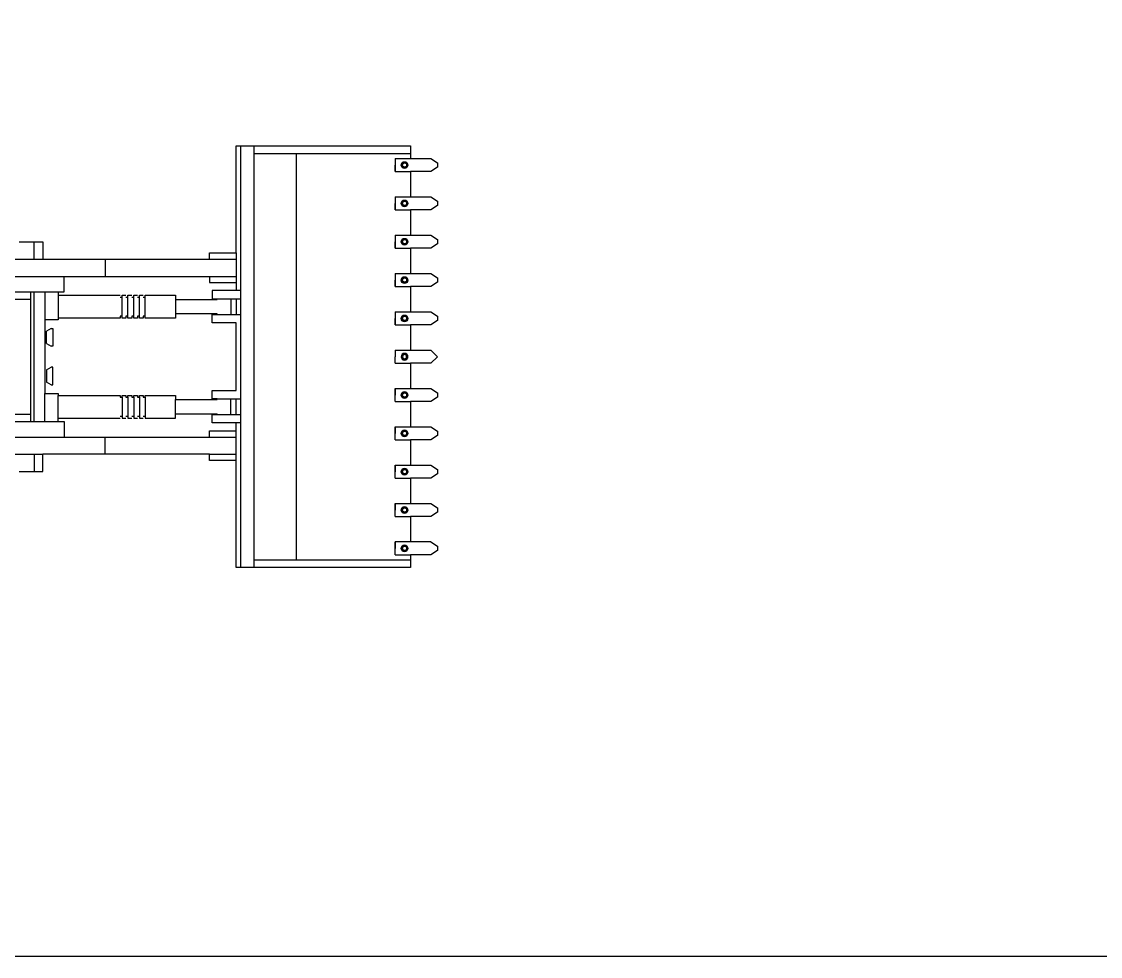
# Model space of a CAD drawing. Header units: centimetres. Extents: x 56177 to 99483, y 493 to 15482.
# Drawn here: x 56740 to 57302, y 513 to 1001 of the extents above; entities that cross this region are included whole.
import ezdxf

# ---------------------------------------------------------------- set-up
doc = ezdxf.new("R2010")
doc.units = ezdxf.units.CM
doc.header["$MEASUREMENT"] = 0
doc.layers.add('cben.net', color=7, linetype='Continuous')

# ---------------------------------------------------------------- blocks, each defined once
blk = doc.blocks.new('A$C40E45264')
at = {"layer": 'cben.net', "color": 0, "linetype": 'ByBlock'}
for p, q in [((6.3463, 2.25), (7.2551, 2.25)), ((6.3463, 1.6912), (6.3463, 2.25)), ((6.369, 2.25), (6.369, 0.05)), ((6.4387, 2.25), (6.4387, 0.05)), ((6.4387, 2.21), (7.2551, 2.21)), ((6.6584, 2.21), (6.6584, 0.09)), ((7.2551, 2.25), (7.2551, 2.1841)), ((7.1751, 2.1841), (7.1751, 2.15)), ((7.1751, 2.1841), (7.1751, 2.1159)), ((7.1751, 2.1841), (7.2551, 2.1841)), ((7.1751, 2.1159), (7.1751, 2.15)), ((7.2551, 2.1841), (7.3605, 2.1841)), ((7.3605, 2.1841), (7.3962, 2.1616)), ((7.3962, 2.1384), (7.3605, 2.1159)), ((7.3962, 2.1616), (7.3962, 2.1384)), ((7.1751, 2.1159), (7.2551, 2.1159)), ((7.2551, 2.1159), (7.2551, 1.9841)), ((7.3605, 2.1159), (7.2551, 2.1159)), ((7.1751, 1.9841), (7.1751, 1.9159)), ((7.1751, 1.9841), (7.1751, 1.95)), ((7.1751, 1.9841), (7.2551, 1.9841)), ((7.2551, 1.9841), (7.3605, 1.9841)), ((7.3605, 1.9841), (7.3962, 1.9616)), ((7.1751, 1.9159), (7.1751, 1.95)), ((7.1751, 1.9159), (7.2551, 1.9159)), ((7.3605, 1.9159), (7.2551, 1.9159)), ((7.2551, 1.9159), (7.2551, 1.7841)), ((7.3962, 1.9384), (7.3605, 1.9159)), ((7.3962, 1.9616), (7.3962, 1.9384)), ((5.2142, 1.7489), (5.3375, 1.7489)), ((5.2927, 1.6592), (5.2927, 1.7489)), ((5.3375, 1.7489), (5.3375, 1.6592)), ((7.1751, 1.7841), (7.1751, 1.7159)), ((7.1751, 1.7841), (7.1751, 1.75)), ((7.1751, 1.7841), (7.2551, 1.7841)), ((7.1751, 1.7159), (7.1751, 1.75)), ((7.2551, 1.7841), (7.3605, 1.7841)), ((7.3605, 1.7841), (7.3962, 1.7616)), ((7.3962, 1.7616), (7.3962, 1.7384)), ((6.2076, 1.6912), (6.3463, 1.6912)), ((6.2076, 1.6592), (6.2076, 1.6912)), ((6.3463, 1.6912), (6.3463, 1.6592)), ((7.1751, 1.7159), (7.2551, 1.7159)), ((7.2551, 1.7159), (7.2551, 1.5841)), ((7.3605, 1.7159), (7.2551, 1.7159)), ((7.3962, 1.7384), (7.3605, 1.7159)), ((4.2388, 1.6592), (5.3375, 1.6592)), ((5.3375, 1.6592), (6.2076, 1.6592)), ((5.6627, 1.6592), (5.6627, 1.5691)), ((6.2076, 1.6592), (6.3463, 1.6592)), ((6.3463, 1.6592), (6.3463, 1.4959)), ((7.1751, 1.5841), (7.1751, 1.55)), ((7.1751, 1.5841), (7.1751, 1.5159)), ((7.1751, 1.5841), (7.2551, 1.5841)), ((7.2551, 1.5841), (7.3605, 1.5841)), ((7.3605, 1.5841), (7.3962, 1.5616)), ((4.2163, 1.5691), (6.3463, 1.5691)), ((5.4497, 1.488), (5.4497, 1.5691)), ((6.2076, 1.5691), (6.2076, 1.5371)), ((6.2076, 1.5371), (6.3463, 1.5371)), ((6.3463, 1.5691), (6.3463, 1.5371)), ((7.1751, 1.5159), (7.1751, 1.55)), ((7.3962, 1.5384), (7.3605, 1.5159)), ((7.3962, 1.5616), (7.3962, 1.5384)), ((7.3962, 1.5384), (7.3962, 1.5384)), ((4.3509, 1.488), (5.4497, 1.488)), ((5.2737, 1.488), (5.2737, 0.812)), ((5.2903, 1.488), (5.2903, 0.812)), ((5.3476, 1.488), (5.3476, 1.3425)), ((5.4181, 1.488), (5.4181, 1.3518)), ((5.4181, 1.4701), (5.7415, 1.4701)), ((5.7511, 1.4701), (5.7712, 1.4701)), ((5.7511, 1.3614), (5.7511, 1.4701)), ((5.7813, 1.3614), (5.7813, 1.4701)), ((5.7813, 1.4701), (5.8015, 1.4701)), ((5.8121, 1.3614), (5.8121, 1.4701)), ((5.8121, 1.4701), (5.8312, 1.4701)), ((5.8418, 1.3614), (5.8418, 1.4701)), ((5.8418, 1.4701), (5.8604, 1.4701)), ((5.8709, 1.4701), (6.0303, 1.4701)), ((5.8709, 1.3614), (5.8709, 1.4701)), ((6.0303, 1.4701), (6.0303, 1.3518)), ((6.369, 1.4959), (6.22, 1.4959)), ((6.22, 1.4959), (6.22, 1.4518)), ((7.1751, 1.5159), (7.2551, 1.5159)), ((7.2551, 1.5159), (7.2551, 1.3841)), ((7.3605, 1.5159), (7.2551, 1.5159)), ((5.1857, 1.45), (5.2737, 1.45)), ((5.7415, 1.4605), (5.7511, 1.4605)), ((5.7712, 1.4605), (5.7813, 1.4605)), ((5.8015, 1.4605), (5.8121, 1.4605)), ((5.8312, 1.4605), (5.8418, 1.4605)), ((5.8604, 1.4605), (5.8709, 1.4605)), ((6.0303, 1.4484), (6.2468, 1.4484)), ((6.22, 1.4518), (6.369, 1.4518)), ((6.2468, 1.4518), (6.2468, 1.4484)), ((6.3184, 1.4518), (6.3184, 1.37)), ((6.3463, 1.4518), (6.3463, 1.37)), ((5.7415, 1.3518), (5.4181, 1.3518)), ((5.4181, 1.3518), (5.4181, 1.3425)), ((5.7415, 1.3614), (5.7415, 1.3518)), ((5.7511, 1.3614), (5.7415, 1.3614)), ((5.7511, 1.3518), (5.7511, 1.3614)), ((5.7712, 1.3518), (5.7511, 1.3518)), ((5.7813, 1.3614), (5.7712, 1.3614)), ((5.7712, 1.3614), (5.7712, 1.3518)), ((5.7813, 1.3518), (5.7813, 1.3614)), ((5.8015, 1.3518), (5.7813, 1.3518)), ((5.8015, 1.3614), (5.8015, 1.3518)), ((5.8121, 1.3614), (5.8015, 1.3614)), ((5.8121, 1.3518), (5.8121, 1.3614)), ((5.8312, 1.3518), (5.8121, 1.3518)), ((5.8312, 1.3614), (5.8312, 1.3518)), ((5.8418, 1.3614), (5.8312, 1.3614)), ((5.8418, 1.3518), (5.8418, 1.3614)), ((5.8604, 1.3518), (5.8418, 1.3518)), ((5.8709, 1.3614), (5.8604, 1.3614)), ((5.8604, 1.3614), (5.8604, 1.3518)), ((5.8709, 1.3518), (5.8709, 1.3614)), ((6.0303, 1.3518), (5.8709, 1.3518)), ((6.2468, 1.3735), (6.0303, 1.3735)), ((6.0303, 1.3735), (6.0303, 1.3518)), ((6.22, 1.37), (6.2468, 1.37)), ((6.22, 1.326), (6.22, 1.37)), ((6.2468, 1.37), (6.2468, 1.3735)), ((6.2468, 1.37), (6.369, 1.37)), ((7.1751, 1.3841), (7.1751, 1.35)), ((7.1751, 1.3841), (7.1751, 1.3159)), ((7.1751, 1.3841), (7.2551, 1.3841)), ((7.2551, 1.3841), (7.3605, 1.3841)), ((7.3605, 1.3841), (7.3962, 1.3616)), ((7.3962, 1.3616), (7.3962, 1.3384)), ((5.3476, 1.3425), (5.3476, 0.9575)), ((5.4181, 1.3425), (5.3476, 1.3425)), ((5.3805, 1.2973), (5.3577, 1.2823)), ((5.3805, 1.2973), (5.3897, 1.2973)), ((5.3897, 1.2973), (5.3897, 1.2044)), ((6.3463, 1.326), (6.22, 1.326)), ((6.3463, 0.974), (6.3463, 1.326)), ((7.1751, 1.3159), (7.1751, 1.35)), ((7.1751, 1.3159), (7.2551, 1.3159)), ((7.2551, 1.3159), (7.2551, 1.1841)), ((7.3605, 1.3159), (7.2551, 1.3159)), ((7.3962, 1.3384), (7.3605, 1.3159)), ((5.3577, 1.2194), (5.3577, 1.2823)), ((5.3577, 1.2194), (5.3805, 1.2044)), ((5.3897, 1.2044), (5.3805, 1.2044)), ((7.1752, 1.1841), (7.1752, 1.15)), ((7.1752, 1.1841), (7.2551, 1.1841)), ((7.2551, 1.1841), (7.3606, 1.1841)), ((7.3606, 1.1841), (7.3962, 1.15)), ((7.1752, 1.1159), (7.1752, 1.15)), ((7.3962, 1.15), (7.3606, 1.1159)), ((5.3577, 1.0806), (5.3805, 1.0956)), ((5.3577, 1.0806), (5.3577, 1.0177)), ((5.3897, 1.0956), (5.3805, 1.0956)), ((5.3897, 1.0027), (5.3897, 1.0956)), ((7.1752, 1.1159), (7.2551, 1.1159)), ((7.2551, 1.1159), (7.2551, 0.9841)), ((7.3606, 1.1159), (7.2551, 1.1159)), ((5.3805, 1.0027), (5.3577, 1.0177)), ((5.3476, 0.812), (5.3476, 0.9575)), ((5.3476, 0.9575), (5.4181, 0.9575)), ((5.3805, 1.0027), (5.3897, 1.0027)), ((5.4181, 0.9575), (5.4181, 0.9482)), ((6.22, 0.974), (6.3463, 0.974)), ((6.22, 0.93), (6.22, 0.974)), ((7.1751, 0.9841), (7.1751, 0.95)), ((7.1751, 0.9159), (7.1751, 0.9841)), ((7.1751, 0.9841), (7.2551, 0.9841)), ((7.2551, 0.9841), (7.3605, 0.9841)), ((7.3605, 0.9841), (7.3962, 0.9616)), ((7.3962, 0.9616), (7.3962, 0.9384)), ((5.4181, 0.812), (5.4181, 0.9482)), ((5.4181, 0.9482), (5.7415, 0.9482)), ((5.7415, 0.9482), (5.7415, 0.9386)), ((5.7415, 0.9386), (5.7511, 0.9386)), ((5.7511, 0.9482), (5.7712, 0.9482)), ((5.7511, 0.9386), (5.7511, 0.9482)), ((5.7511, 0.9386), (5.7511, 0.8299)), ((5.7712, 0.9482), (5.7712, 0.9386)), ((5.7712, 0.9386), (5.7813, 0.9386)), ((5.7813, 0.9386), (5.7813, 0.9482)), ((5.7813, 0.9482), (5.8015, 0.9482)), ((5.7813, 0.9386), (5.7813, 0.8299)), ((5.8015, 0.9482), (5.8015, 0.9386)), ((5.8015, 0.9386), (5.8121, 0.9386)), ((5.8121, 0.9386), (5.8121, 0.9482)), ((5.8121, 0.9482), (5.8312, 0.9482)), ((5.8121, 0.9386), (5.8121, 0.8299)), ((5.8312, 0.9482), (5.8312, 0.9386)), ((5.8312, 0.9386), (5.8418, 0.9386)), ((5.8418, 0.9386), (5.8418, 0.9482)), ((5.8418, 0.9482), (5.8604, 0.9482)), ((5.8418, 0.9386), (5.8418, 0.8299)), ((5.8604, 0.9482), (5.8604, 0.9386)), ((5.8604, 0.9386), (5.8709, 0.9386)), ((5.8709, 0.9482), (6.0303, 0.9482)), ((5.8709, 0.9386), (5.8709, 0.9482)), ((5.8709, 0.9386), (5.8709, 0.8299)), ((6.0303, 0.9482), (6.0303, 0.9265)), ((6.0303, 0.9265), (6.2468, 0.9265)), ((6.0303, 0.8299), (6.0303, 0.9265)), ((6.2468, 0.93), (6.22, 0.93)), ((6.2468, 0.93), (6.369, 0.93)), ((6.2468, 0.9265), (6.2468, 0.93)), ((6.3184, 0.8482), (6.3184, 0.93)), ((6.3463, 0.8482), (6.3463, 0.93)), ((7.1751, 0.9159), (7.1751, 0.95)), ((7.1751, 0.9159), (7.2551, 0.9159)), ((7.2551, 0.9159), (7.2551, 0.7841)), ((7.3605, 0.9159), (7.2551, 0.9159)), ((7.3962, 0.9384), (7.3605, 0.9159)), ((5.1857, 0.85), (5.2737, 0.85)), ((6.0303, 0.8516), (6.2468, 0.8516)), ((6.22, 0.8482), (6.369, 0.8482)), ((6.22, 0.8041), (6.22, 0.8482)), ((6.2468, 0.8482), (6.2468, 0.8516)), ((4.3509, 0.812), (5.4497, 0.812)), ((5.4181, 0.8299), (5.7415, 0.8299)), ((5.4497, 0.812), (5.4497, 0.7309)), ((5.7415, 0.8395), (5.7511, 0.8395)), ((5.7511, 0.8299), (5.7712, 0.8299)), ((5.7712, 0.8395), (5.7813, 0.8395)), ((5.7813, 0.8299), (5.8015, 0.8299)), ((5.8015, 0.8395), (5.8121, 0.8395)), ((5.8121, 0.8299), (5.8312, 0.8299)), ((5.8312, 0.8395), (5.8418, 0.8395)), ((5.8418, 0.8299), (5.8604, 0.8299)), ((5.8604, 0.8395), (5.8709, 0.8395)), ((5.8709, 0.8299), (6.0303, 0.8299)), ((6.369, 0.8041), (6.22, 0.8041)), ((6.3463, 0.6408), (6.3463, 0.8041)), ((6.2076, 0.7629), (6.3463, 0.7629)), ((6.2076, 0.7309), (6.2076, 0.7629)), ((6.3463, 0.7309), (6.3463, 0.7629)), ((7.1751, 0.7159), (7.1751, 0.7841)), ((7.1751, 0.7841), (7.1751, 0.75)), ((7.1751, 0.7841), (7.2551, 0.7841)), ((7.1751, 0.7159), (7.1751, 0.75)), ((7.2551, 0.7841), (7.3605, 0.7841)), ((7.3605, 0.7841), (7.3962, 0.7616)), ((7.3962, 0.7384), (7.3605, 0.7159)), ((7.3962, 0.7616), (7.3962, 0.7616)), ((7.3962, 0.7616), (7.3962, 0.7384)), ((4.2163, 0.7309), (6.3463, 0.7309)), ((5.6627, 0.6408), (5.6627, 0.7309)), ((7.1751, 0.7159), (7.2551, 0.7159)), ((7.2551, 0.7159), (7.2551, 0.5841)), ((7.3605, 0.7159), (7.2551, 0.7159)), ((4.2388, 0.6408), (5.3375, 0.6408)), ((5.2927, 0.6408), (5.2927, 0.5511)), ((6.2076, 0.6408), (5.3375, 0.6408)), ((5.3375, 0.5511), (5.3375, 0.6408)), ((6.2076, 0.6408), (6.3463, 0.6408)), ((6.2076, 0.6088), (6.2076, 0.6408)), ((6.3463, 0.6088), (6.3463, 0.6408)), ((6.3463, 0.6088), (6.2076, 0.6088)), ((6.3463, 0.05), (6.3463, 0.6088)), ((7.1751, 0.5159), (7.1751, 0.5841)), ((7.1751, 0.5841), (7.1751, 0.55)), ((7.1751, 0.5841), (7.2551, 0.5841)), ((7.2551, 0.5841), (7.3605, 0.5841)), ((7.3605, 0.5841), (7.3962, 0.5616)), ((5.2142, 0.5511), (5.3375, 0.5511)), ((7.1751, 0.5159), (7.1751, 0.55)), ((7.1751, 0.5159), (7.2551, 0.5159)), ((7.3605, 0.5159), (7.2551, 0.5159)), ((7.2551, 0.5159), (7.2551, 0.3841)), ((7.3962, 0.5384), (7.3605, 0.5159)), ((7.3962, 0.5616), (7.3962, 0.5384)), ((7.1751, 0.3159), (7.1751, 0.3841)), ((7.1751, 0.3841), (7.1751, 0.35)), ((7.1751, 0.3841), (7.2551, 0.3841)), ((7.1751, 0.3159), (7.1751, 0.35)), ((7.2551, 0.3841), (7.3605, 0.3841)), ((7.3605, 0.3841), (7.3962, 0.3616)), ((7.3962, 0.3384), (7.3605, 0.3159)), ((7.3962, 0.3616), (7.3962, 0.3384)), ((7.1751, 0.3159), (7.2551, 0.3159)), ((7.3605, 0.3159), (7.2551, 0.3159)), ((7.2551, 0.3159), (7.2551, 0.1841)), ((7.1751, 0.1159), (7.1751, 0.1841)), ((7.1751, 0.1841), (7.1751, 0.15)), ((7.3605, 0.1841), (7.1751, 0.1841)), ((7.3605, 0.1841), (7.3962, 0.1616)), ((7.1751, 0.1159), (7.1751, 0.15)), ((7.1751, 0.1159), (7.2551, 0.1159)), ((7.3605, 0.1159), (7.2551, 0.1159)), ((7.2551, 0.1159), (7.2551, 0.05)), ((7.3962, 0.1384), (7.3605, 0.1159)), ((7.3962, 0.1616), (7.3962, 0.1384)), ((6.4387, 0.09), (7.2551, 0.09)), ((7.2551, 0.05), (6.3463, 0.05))]:
    blk.add_line(p, q, dxfattribs=at)
for centre, radius in [((7.2241, 2.1499), 0.0175), ((7.2241, 2.1499), 0.0141), ((7.2241, 2.1499), 0.0107), ((7.2241, 1.9499), 0.0175), ((7.2241, 1.9499), 0.0141), ((7.2241, 1.9499), 0.0107), ((7.2241, 1.7499), 0.0175), ((7.2241, 1.7499), 0.0141), ((7.2241, 1.7499), 0.0107), ((7.2241, 1.5499), 0.0175), ((7.2241, 1.5499), 0.0141), ((7.2241, 1.5499), 0.0107), ((7.2241, 1.3499), 0.0175), ((7.2241, 1.3499), 0.0141), ((7.2241, 1.3499), 0.0107), ((7.2241, 0.9501), 0.0175), ((7.2241, 0.9501), 0.0141), ((7.2241, 0.9501), 0.0107), ((7.2241, 0.7501), 0.0175), ((7.2241, 0.7501), 0.0141), ((7.2241, 0.7501), 0.0107), ((7.2241, 0.5501), 0.0175), ((7.2241, 0.5501), 0.0141), ((7.2241, 0.5501), 0.0107), ((7.2241, 0.3501), 0.0175), ((7.2241, 0.3501), 0.0141), ((7.2241, 0.3501), 0.0107), ((7.2241, 0.1501), 0.0175), ((7.2241, 0.1501), 0.0141), ((7.2241, 0.1501), 0.0107)]:
    blk.add_circle(centre, radius, dxfattribs=at)
for centre, radius, start, end in [((7.2242, 1.1499), 0.0175, 0.4892, 179.5108), ((7.2242, 1.1501), 0.0175, 180.4892, 359.5108), ((7.2242, 1.1499), 0.0141, 0.6066, 179.3934), ((7.2242, 1.1501), 0.0141, 180.6066, 359.3934), ((7.2242, 1.1499), 0.0107, 0.7982, 179.2018), ((7.2242, 1.1501), 0.0107, 180.7982, 359.2018)]:
    blk.add_arc(centre, radius, start, end, dxfattribs=at)
blk = doc.blocks.new('A$C7C7370E1')
blk.add_blockref('A$C40E45264', (0, 0))

msp = doc.modelspace()

# ---------------------------------------------------------------- linework, layer by layer
msp.add_lwpolyline([(56177.13, 3675.93), (59479.95, 3675.93), (59479.95, 513.41), (56177.13, 513.41)], close=True)

# ---------------------------------------------------------------- block references
at = {"xscale": 100, "yscale": 100, "zscale": 100}
msp.add_blockref('A$C7C7370E1', (56217, 711.3), dxfattribs=at)

doc.saveas('drawing.dxf')
